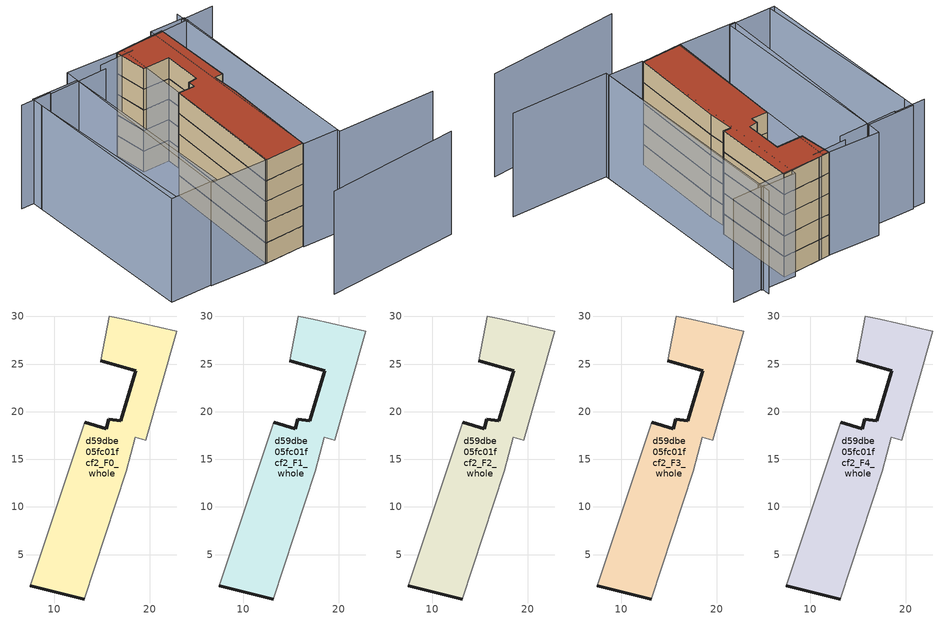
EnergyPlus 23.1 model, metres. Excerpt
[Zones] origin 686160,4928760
d59dbe05fc01fcf2_F0_whole
 floor ground (EU_floor_Construction): 13.17,0.34 17.57,13.75 18.5,17.34 19.59,17.03 22.83,28.46 17.34,29.7 15.77,30.05 14.88,25.33 18.56,24.29 16.97,19.05 15.7,19.23 15.44,18.24 13.2,18.92 7.5,1.75 z0
 wall outside (EU_wall_Construction): 13.17,0.34 7.5,1.75 / 13.2,18.92 15.44,18.24 15.7,19.23 16.97,19.05 18.56,24.29 14.88,25.33 z0:3
 wall adiabatic (EU_wall_Construction): 7.5,1.75 13.2,18.92 / 14.88,25.33 15.77,30.05 17.34,29.7 22.83,28.46 19.59,17.03 18.5,17.34 17.57,13.75 13.17,0.34 z0:3
d59dbe05fc01fcf2_F1_whole
 floor to d59dbe05fc01fcf2_F0_whole (EU_floor_Construction): 13.17,0.34 17.57,13.75 18.5,17.34 19.59,17.03 22.83,28.46 17.34,29.7 15.77,30.05 14.88,25.33 18.56,24.29 16.97,19.05 15.7,19.23 15.44,18.24 13.2,18.92 7.5,1.75 z3
 wall outside (EU_wall_Construction): 13.17,0.34 7.5,1.75 / 13.2,18.92 15.44,18.24 15.7,19.23 16.97,19.05 18.56,24.29 14.88,25.33 z3:6
 wall adiabatic (EU_wall_Construction): 7.5,1.75 13.2,18.92 / 14.88,25.33 15.77,30.05 17.34,29.7 22.83,28.46 19.59,17.03 18.5,17.34 17.57,13.75 13.17,0.34 z3:6
d59dbe05fc01fcf2_F2_whole
 floor to d59dbe05fc01fcf2_F1_whole (EU_floor_Construction): 13.17,0.34 17.57,13.75 18.5,17.34 19.59,17.03 22.83,28.46 17.34,29.7 15.77,30.05 14.88,25.33 18.56,24.29 16.97,19.05 15.7,19.23 15.44,18.24 13.2,18.92 7.5,1.75 z6
 wall outside (EU_wall_Construction): 13.17,0.34 7.5,1.75 / 13.2,18.92 15.44,18.24 15.7,19.23 16.97,19.05 18.56,24.29 14.88,25.33 z6:9
 wall adiabatic (EU_wall_Construction): 7.5,1.75 13.2,18.92 / 14.88,25.33 15.77,30.05 17.34,29.7 22.83,28.46 19.59,17.03 18.5,17.34 17.57,13.75 13.17,0.34 z6:9
d59dbe05fc01fcf2_F3_whole
 floor to d59dbe05fc01fcf2_F2_whole (EU_floor_Construction): 13.17,0.34 17.57,13.75 18.5,17.34 19.59,17.03 22.83,28.46 17.34,29.7 15.77,30.05 14.88,25.33 18.56,24.29 16.97,19.05 15.7,19.23 15.44,18.24 13.2,18.92 7.5,1.75 z9
 wall outside (EU_wall_Construction): 13.17,0.34 7.5,1.75 / 13.2,18.92 15.44,18.24 15.7,19.23 16.97,19.05 18.56,24.29 14.88,25.33 z9:12
 wall adiabatic (EU_wall_Construction): 7.5,1.75 13.2,18.92 / 14.88,25.33 15.77,30.05 17.34,29.7 22.83,28.46 19.59,17.03 18.5,17.34 17.57,13.75 13.17,0.34 z9:12
d59dbe05fc01fcf2_F4_whole
 floor to d59dbe05fc01fcf2_F3_whole (EU_floor_Construction): 13.17,0.34 17.57,13.75 18.5,17.34 19.59,17.03 22.83,28.46 17.34,29.7 15.77,30.05 14.88,25.33 18.56,24.29 16.97,19.05 15.7,19.23 15.44,18.24 13.2,18.92 7.5,1.75 z12
 wall outside (EU_wall_Construction): 13.17,0.34 7.5,1.75 / 13.2,18.92 15.44,18.24 15.7,19.23 16.97,19.05 18.56,24.29 14.88,25.33 z12:15
 wall adiabatic (EU_wall_Construction): 7.5,1.75 13.2,18.92 / 14.88,25.33 15.77,30.05 17.34,29.7 22.83,28.46 19.59,17.03 18.5,17.34 17.57,13.75 13.17,0.34 z12:15
 roof outside (EU_roof_Construction): 22.83,28.46 19.59,17.03 18.5,17.34 17.57,13.75 13.17,0.34 7.5,1.75 13.2,18.92 15.44,18.24 15.7,19.23 16.97,19.05 18.56,24.29 14.88,25.33 15.77,30.05 17.34,29.7 z15
shading: 6.97,-8.85 25.84,-12.61 / 31.47,-5.72 17.84,-1.76 / 17.84,-1.76 26.81,29.07 / 1.12,30.56 -5.24,5.86 / 30.74,26.7 26.2,27.94 / 26.55,27.32 17.02,29.78 / 17.33,28.79 12.46,30.03 / 12.21,29.07 3.95,31.19 / 4,31.4 -0.24,32.59 / 26.72,27.96 17.99,-1.26 / 17.99,-1.26 13.13,0.19 / 13.13,0.19 21.86,29.42 / 21.86,29.42 26.72,27.96 / -0.24,4.23 8.77,32.3 / 8.77,32.3 16.68,29.76 / 16.68,29.76 7.67,1.7 / 7.67,1.7 -0.24,4.23 / -5.91,6.03 1.61,32.26 / 1.61,32.26 8.15,30.38 / 8.15,30.38 0.63,4.16 / 0.63,4.16 -5.91,6.03 z0:15
[Building]
EU S2 Campaign: North Axis=0; Terrain=City; Solar Distribution=FullExterior
[Site:Location]
Bologna: Latitude=44.5; Longitude=11.25; Time Zone=1; Elevation=37
[SizingPeriod:WeatherFileDays]
AnnualSizingPeriod: Begin Month=1; Begin Day of Month=1; End Month=12; End Day of Month=31; Day of Week for Start Day=Monday; Use Weather File Daylight Saving Period=No; Use Weather File Rain and Snow Indicators=No
[MATERIAL]
EU_InternalMass_Material: Roughness=MediumRough; Thickness=0.1; Conductivity=1; Density=1800; Specific Heat=900; Thermal Absorptance=0.9; Solar Absorptance=0.7; Visible Absorptance=0.7
[MATERIAL:NOMASS] Roughness=MediumRough; Thermal Absorptance=0.9; Solar Absorptance=0.7; Visible Absorptance=0.7
Name | Thermal Resistance
EU_wall_NoMass | 0.905828
EU_roof_NoMass | 0.37593
EU_floor_NoMass | 0.67114
[CONSTRUCTION]
EU_wall_Construction: EU_wall_NoMass
EU_roof_Construction: EU_roof_NoMass
EU_floor_Construction: EU_floor_NoMass
EU_InternalMass_Construction: EU_InternalMass_Material
[ZONE] Type=1; Multiplier=1; Ceiling Height=autocalculate; Floor Area=autocalculate; Part of Total Floor Area=Yes
Name | Volume
d59dbe05fc01fcf2_F0_whole | 480.781
d59dbe05fc01fcf2_F1_whole; d59dbe05fc01fcf2_F2_whole; d59dbe05fc01fcf2_F3_whole; d59dbe05fc01fcf2_F4_whole | 480.783
[INTERNALMASS] Construction=EU_InternalMass_Construction; Surface Area=160.261
Name | Zone or ZoneList
d59dbe05fc01fcf2_F0_whole_EU_InternalMass | d59dbe05fc01fcf2_F0_whole
d59dbe05fc01fcf2_F1_whole_EU_InternalMass | d59dbe05fc01fcf2_F1_whole
d59dbe05fc01fcf2_F2_whole_EU_InternalMass | d59dbe05fc01fcf2_F2_whole
d59dbe05fc01fcf2_F3_whole_EU_InternalMass | d59dbe05fc01fcf2_F3_whole
d59dbe05fc01fcf2_F4_whole_EU_InternalMass | d59dbe05fc01fcf2_F4_whole
[OTHEREQUIPMENT] Fuel Type=Electricity; Design Level Calculation Method=Watts/Area; Power per Zone Floor Area=1; Fraction Latent=0; Fraction Radiant=0; Fraction Lost=0; Carbon Dioxide Generation Rate=0; EndUse Subcategory=EU_Step8_InternalGains
Name | Zone or ZoneList or Space or SpaceList | Schedule
EU_Step8_InternalGain_d59dbe05fc01fcf2_F0_whole_f000 | d59dbe05fc01fcf2_F0_whole | EU_Step8_GainSchedule_d59dbe05fc01fcf2_F0_whole_f000
EU_Step8_InternalGain_d59dbe05fc01fcf2_F1_whole_f000 | d59dbe05fc01fcf2_F1_whole | EU_Step8_GainSchedule_d59dbe05fc01fcf2_F1_whole_f000
EU_Step8_InternalGain_d59dbe05fc01fcf2_F2_whole_f000 | d59dbe05fc01fcf2_F2_whole | EU_Step8_GainSchedule_d59dbe05fc01fcf2_F2_whole_f000
EU_Step8_InternalGain_d59dbe05fc01fcf2_F3_whole_f000 | d59dbe05fc01fcf2_F3_whole | EU_Step8_GainSchedule_d59dbe05fc01fcf2_F3_whole_f000
EU_Step8_InternalGain_d59dbe05fc01fcf2_F4_whole_f000 | d59dbe05fc01fcf2_F4_whole | EU_Step8_GainSchedule_d59dbe05fc01fcf2_F4_whole_f000
[ZONEVENTILATION:DESIGNFLOWRATE] Schedule=EU_AlwaysOn; Design Flow Rate Calculation Method=AirChanges/Hour; Air Changes per Hour=0.73129; Ventilation Type=Natural; Fan Pressure Rise=0; Fan Total Efficiency=1; Constant Term Coefficient=1; Temperature Term Coefficient=0; Velocity Term Coefficient=0; Velocity Squared Term Coefficient=0; Minimum Indoor Temperature=-100; Maximum Indoor Temperature=100; Delta Temperature=-100; Minimum Outdoor Temperature=-100; Maximum Outdoor Temperature=100; Maximum Wind Speed=40
Name | Zone or ZoneList or Space or SpaceList
EU_ConstantAir_d59dbe05fc01fcf2_F0_whole | d59dbe05fc01fcf2_F0_whole
EU_ConstantAir_d59dbe05fc01fcf2_F1_whole | d59dbe05fc01fcf2_F1_whole
EU_ConstantAir_d59dbe05fc01fcf2_F2_whole | d59dbe05fc01fcf2_F2_whole
EU_ConstantAir_d59dbe05fc01fcf2_F3_whole | d59dbe05fc01fcf2_F3_whole
EU_ConstantAir_d59dbe05fc01fcf2_F4_whole | d59dbe05fc01fcf2_F4_whole
[HVACTEMPLATE:THERMOSTAT] Constant Heating Setpoint=20; Constant Cooling Setpoint=50
EU_HeatOnly_d59dbe05fc01fcf2_F0_whole; EU_HeatOnly_d59dbe05fc01fcf2_F1_whole; EU_HeatOnly_d59dbe05fc01fcf2_F2_whole; EU_HeatOnly_d59dbe05fc01fcf2_F3_whole; EU_HeatOnly_d59dbe05fc01fcf2_F4_whole
[HVACTEMPLATE:ZONE:IDEALLOADSAIRSYSTEM] System Availability Schedule=EU_AlwaysOn; Maximum Heating Supply Air Temperature=50; Minimum Cooling Supply Air Temperature=13; Maximum Heating Supply Air Humidity Ratio=0.0156; Minimum Cooling Supply Air Humidity Ratio=0.0077; Heating Limit=NoLimit; Cooling Limit=NoLimit; Heating Availability Schedule=EU_AlwaysOn; Cooling Availability Schedule=EU_CoolingOff; Dehumidification Control Type=ConstantSensibleHeatRatio; Cooling Sensible Heat Ratio=0.7; Dehumidification Setpoint=60; Humidification Control Type=None; Humidification Setpoint=30; Outdoor Air Method=None; Outdoor Air Flow Rate per Person=0.00944; Outdoor Air Flow Rate per Zone Floor Area=0; Outdoor Air Flow Rate per Zone=0; Demand Controlled Ventilation Type=None; Outdoor Air Economizer Type=NoEconomizer; Heat Recovery Type=None; Sensible Heat Recovery Effectiveness=0.7; Latent Heat Recovery Effectiveness=0.65
Name | Template Thermostat
d59dbe05fc01fcf2_F0_whole | EU_HeatOnly_d59dbe05fc01fcf2_F0_whole
d59dbe05fc01fcf2_F1_whole | EU_HeatOnly_d59dbe05fc01fcf2_F1_whole
d59dbe05fc01fcf2_F2_whole | EU_HeatOnly_d59dbe05fc01fcf2_F2_whole
d59dbe05fc01fcf2_F3_whole | EU_HeatOnly_d59dbe05fc01fcf2_F3_whole
d59dbe05fc01fcf2_F4_whole | EU_HeatOnly_d59dbe05fc01fcf2_F4_whole
[SIZING:ZONE] Zone Cooling Design Supply Air Temperature Input Method=SupplyAirTemperature; Zone Cooling Design Supply Air Temperature=13; Zone Heating Design Supply Air Temperature Input Method=SupplyAirTemperature; Zone Heating Design Supply Air Temperature=50; Zone Cooling Design Supply Air Humidity Ratio=0.008; Zone Heating Design Supply Air Humidity Ratio=0.008; Cooling Design Air Flow Method=DesignDay; Cooling Design Air Flow Rate=0; Cooling Minimum Air Flow per Zone Floor Area=0.000762; Cooling Minimum Air Flow=0; Cooling Minimum Air Flow Fraction=0.2; Heating Design Air Flow Method=DesignDay; Heating Design Air Flow Rate=0; Heating Maximum Air Flow per Zone Floor Area=0.002032; Heating Maximum Air Flow=0.141576; Heating Maximum Air Flow Fraction=0.3; Account for Dedicated Outdoor Air System=No; Dedicated Outdoor Air System Control Strategy=NeutralSupplyAir; Dedicated Outdoor Air Low Setpoint Temperature for Design=autosize; Dedicated Outdoor Air High Setpoint Temperature for Design=autosize; Zone Load Sizing Method=Sensible Load Only No Latent Load; Zone Latent Cooling Design Supply Air Humidity Ratio Input Method=HumidityRatioDifference; Zone Cooling Design Supply Air Humidity Ratio Difference=0.005; Zone Latent Heating Design Supply Air Humidity Ratio Input Method=HumidityRatioDifference; Zone Humidification Design Supply Air Humidity Ratio Difference=0.005
d59dbe05fc01fcf2_F0_whole; d59dbe05fc01fcf2_F1_whole; d59dbe05fc01fcf2_F2_whole; d59dbe05fc01fcf2_F3_whole; d59dbe05fc01fcf2_F4_whole
[SCHEDULE:CONSTANT]
Name | Hourly Value
EU_AlwaysOn | 1
EU_CoolingOff | 0
[SCHEDULE:FILE] Column Number=1; Rows to Skip at Top=0; Number of Hours of Data=8760; Column Separator=Comma; Interpolate to Timestep=No; Minutes per Item=60; Adjust Schedule for Daylight Savings=Yes
Name | File
EU_Step8_GainSchedule_d59dbe05fc01fcf2_F0_whole_f000 | ../../schedules/d59dbe05fc01fcf2/d59dbe05fc01fcf2_F0_whole_f000_gain.csv
EU_Step8_GainSchedule_d59dbe05fc01fcf2_F1_whole_f000 | ../../schedules/d59dbe05fc01fcf2/d59dbe05fc01fcf2_F1_whole_f000_gain.csv
EU_Step8_GainSchedule_d59dbe05fc01fcf2_F2_whole_f000 | ../../schedules/d59dbe05fc01fcf2/d59dbe05fc01fcf2_F2_whole_f000_gain.csv
EU_Step8_GainSchedule_d59dbe05fc01fcf2_F3_whole_f000 | ../../schedules/d59dbe05fc01fcf2/d59dbe05fc01fcf2_F3_whole_f000_gain.csv
EU_Step8_GainSchedule_d59dbe05fc01fcf2_F4_whole_f000 | ../../schedules/d59dbe05fc01fcf2/d59dbe05fc01fcf2_F4_whole_f000_gain.csv
